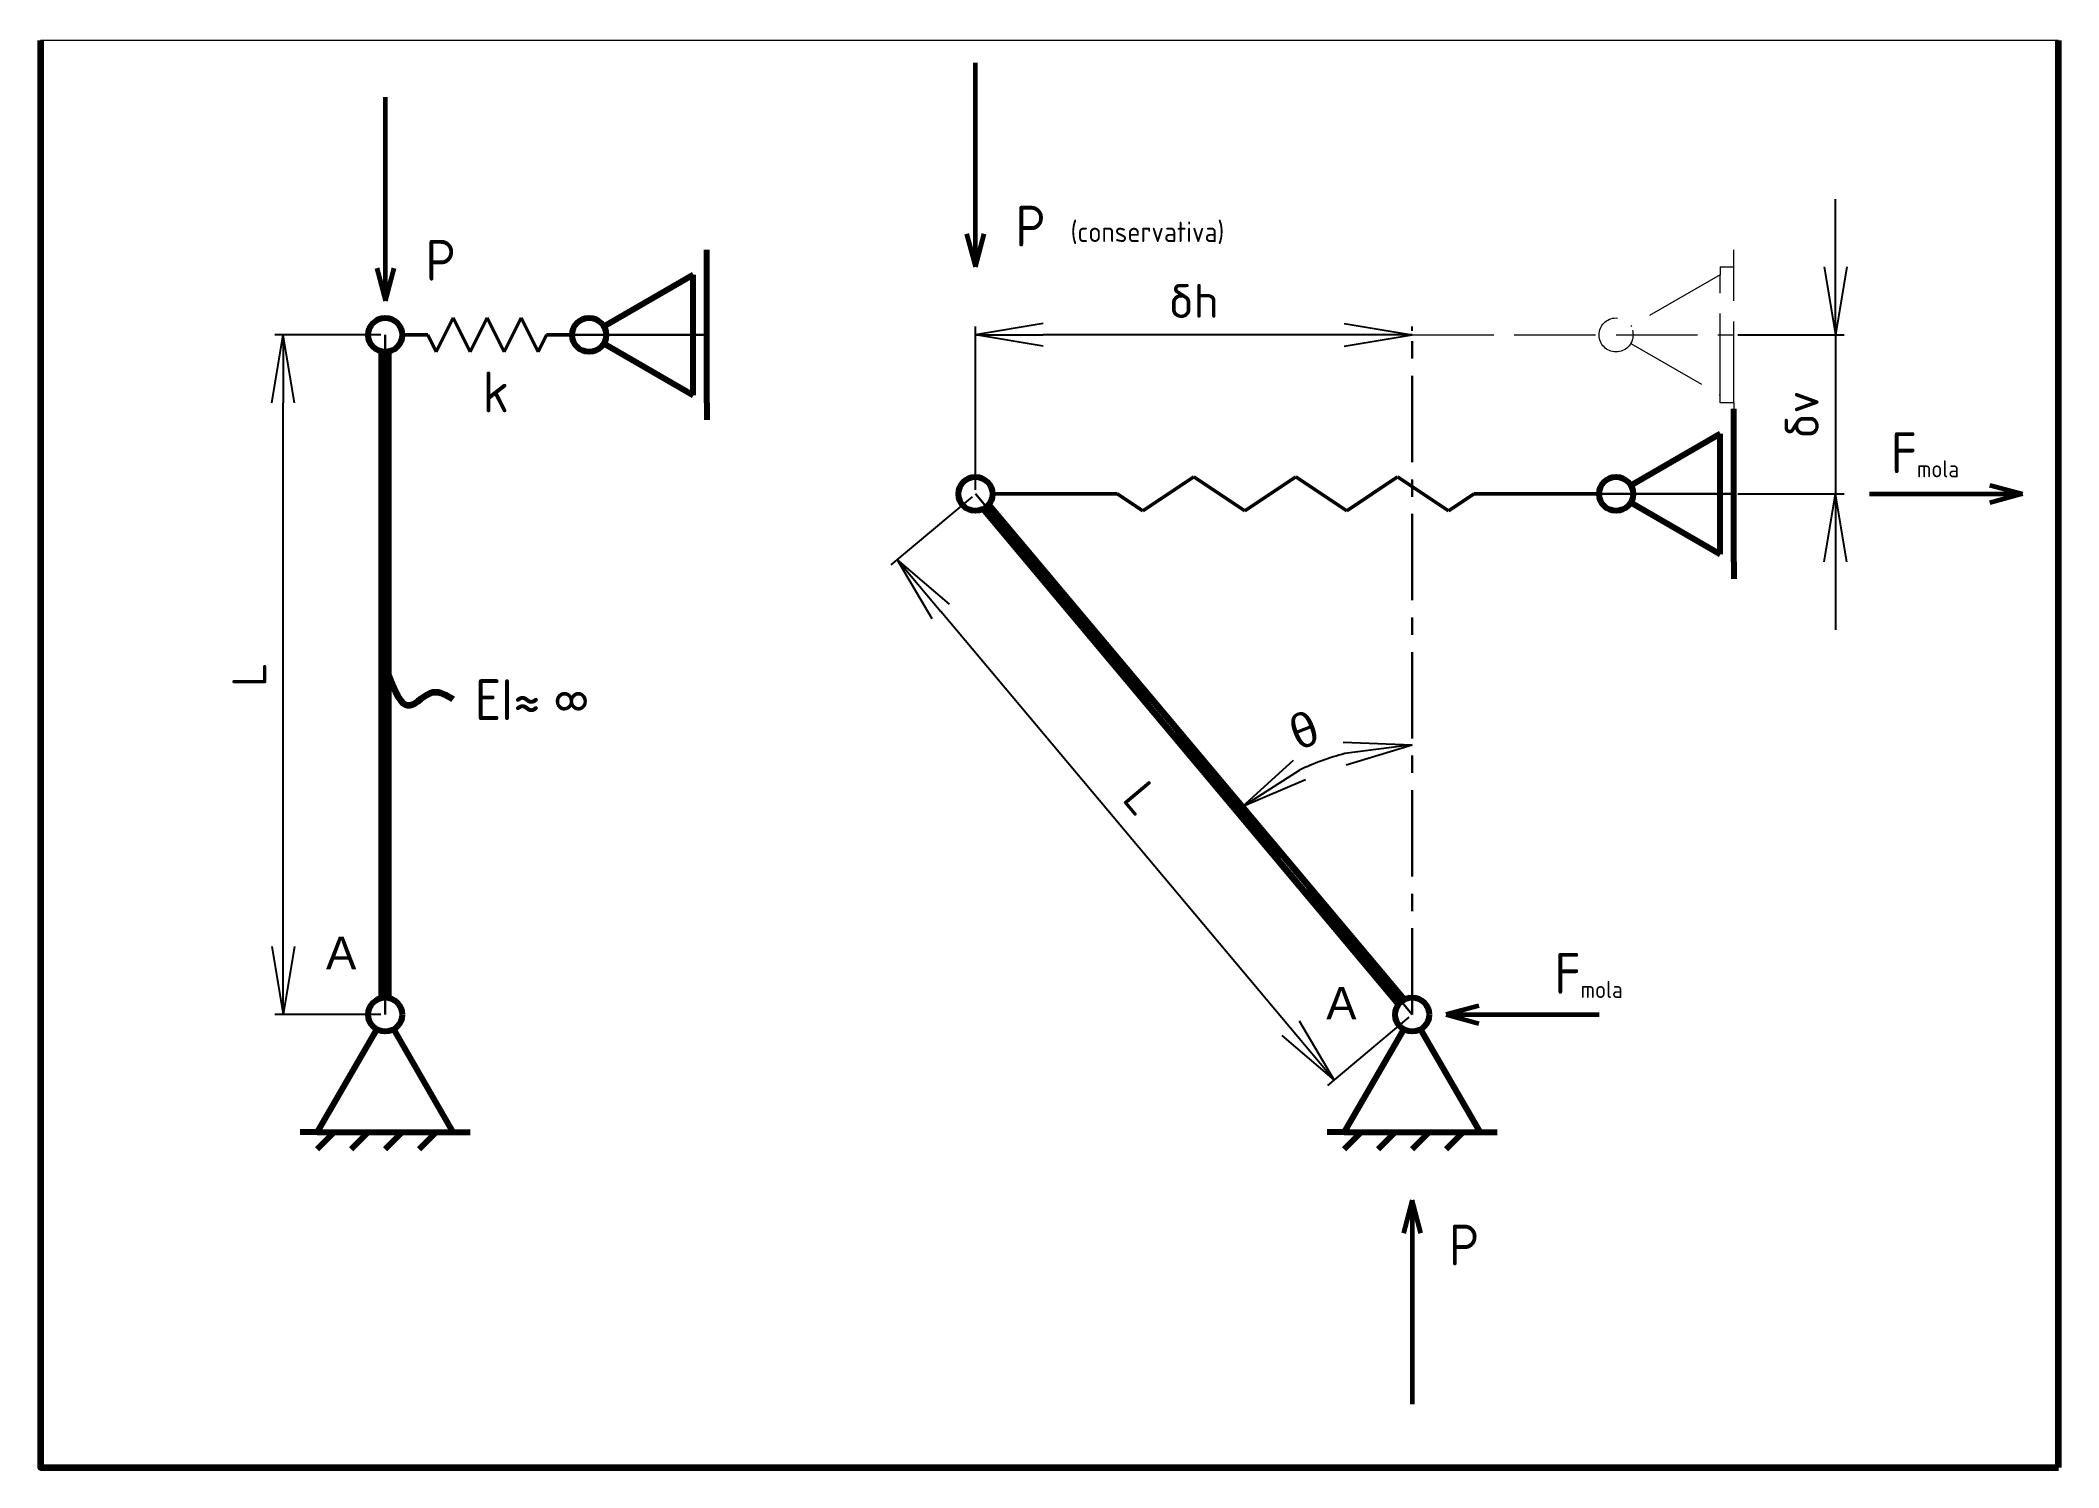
# Paper-space layout '2' of a CAD drawing. Header units: millimetres. Extents: x 0 to 297, y 0 to 210.
# The model-space entities are those that its viewports show. They can reach past a viewport. Long polylines and large blocks are cut down to what shows.
import ezdxf

# ---------------------------------------------------------------- set-up
doc = ezdxf.new("R2010")
doc.units = ezdxf.units.MM
for name, pattern in [('ACAD_ISO02W100', [15, 12, -3]), ('ACAD_ISO04W100', [30, 24, -3, 0, -3]), ('CENTERX2', [20.32, 12.7, -2.54, 2.54, -2.54])]:
    doc.linetypes.add(name, pattern=pattern)
doc.layers.get('0').update_dxf_attribs({"lineweight": 100})
for name, color, linetype, lineweight in [('apoio', 7, 'Continuous', 80), ('barra', 7, 'Continuous', 120), ('cargas', 102, 'Continuous', 60), ('centro', 230, 'ACAD_ISO04W100', 30), ('centro2', 242, 'CENTERX2', 30), ('cotas', 30, 'Continuous', 20), ('molas', 7, 'Continuous', 50), ('pontos', 182, 'Continuous', 100)]:
    doc.layers.add(name, color=color, linetype=linetype, lineweight=lineweight)
doc.styles.get("Standard").update_dxf_attribs({"font": 'arial.ttf'})
doc.styles.add('texto1', font='isocteur.ttf')
doc.styles.add('texto2', font='ISO.shx')
doc.dimstyles.new('cotas2', dxfattribs={"dimtxt": 5, "dimasz": 10, "dimexe": 1.25, "dimexo": 0.625, "dimgap": 2.5, "dimtad": 1, "dimtxsty": 'texto1', "dimblk": 'OPEN', "dimcen": 2.5, "dimclrt": 6, "dimadec": 0, "dimazin": 0, "dimtfac": 1, "dimtmove": 0, "dimatfit": 3, "dimfxl": 1, "dimarcsym": 0})

# ---------------------------------------------------------------- blocks, each defined once
blk = doc.blocks.new('_Open')
at = {"color": 0, "linetype": 'ByBlock', "lineweight": -2}
for p, q in [((-1, 0.167), (0, 0)), ((-1, -0.167), (0, 0)), ((0, 0), (-1, 0))]:
    blk.add_line(p, q, dxfattribs=at)
blk = doc.blocks.new('*D24')
at = {"layer": 'cotas', "color": 0, "lineweight": -2, "transparency": 16777216}
for p, q in [((5087.99, 559.93), (5072.37, 559.93)), ((5073.62, 469.93), (5073.62, 549.93)), ((5087.99, 459.93), (5072.37, 459.93))]:
    blk.add_line(p, q, dxfattribs=at)
at = {"layer": 'Defpoints', "color": 0, "transparency": 16777216}
for p in [(5073.62, 559.93), (5088.62, 559.93), (5088.62, 459.93)]:
    blk.add_point(p, dxfattribs=at)
at = {"layer": 'cotas', "color": 0, "lineweight": -2, "transparency": 16777216, "xscale": 10, "yscale": 10, "zscale": 10}
for p, rotation in [((5073.62, 559.93), 90), ((5073.62, 459.93), 270)]:
    blk.add_blockref('_Open', p, dxfattribs=dict(at, rotation=rotation))
at = {"layer": 'cotas', "color": 6, "transparency": 16777216, "insert": (5068.62, 509.93), "char_height": 5, "width": 2.2222, "attachment_point": 5, "rotation": 90, "style": 'texto1'}
blk.add_mtext('{\\fISOCPEUR|b0|i0|c0|p34;L}', dxfattribs=at)
blk = doc.blocks.new('*D25')
at = {"layer": 'cotas', "color": 0, "lineweight": -2, "transparency": 16777216}
for p, q in [((5174.99, 536.13), (5163.02, 526.09)), ((5221.82, 457.95), (5170.4, 519.23)), ((5239.26, 459.53), (5227.29, 449.48))]:
    blk.add_line(p, q, dxfattribs=at)
at = {"layer": 'Defpoints', "color": 0, "transparency": 16777216}
for p in [(5175.46, 536.53), (5163.97, 526.89), (5239.74, 459.93)]:
    blk.add_point(p, dxfattribs=at)
at = {"layer": 'cotas', "color": 0, "lineweight": -2, "transparency": 16777216, "xscale": 10, "yscale": 10, "zscale": 10}
for p, rotation in [((5163.97, 526.89), 130.0000000000001), ((5228.25, 450.29), 310.0000000000001)]:
    blk.add_blockref('_Open', p, dxfattribs=dict(at, rotation=rotation))
at = {"layer": 'cotas', "color": 6, "transparency": 16777216, "insert": (5199.94, 491.8), "char_height": 5, "attachment_point": 5, "rotation": 310, "style": 'texto1'}
blk.add_mtext('{\\fISOCPEUR|b0|i0|c0|p34;L}', dxfattribs=at)
blk = doc.blocks.new('*D26')
at = {"layer": 'cotas', "color": 0, "lineweight": -2, "transparency": 16777216}
blk.add_arc((5239.74, 460.71), 38.91, 104.7659, 115.2341, dxfattribs=at)
at = {"layer": 'Defpoints', "color": 0, "transparency": 16777216}
for p in [(5239.74, 559.93), (5177.42, 534.98), (5230.77, 498.57), (5238.55, 462.13), (5239.74, 459.93)]:
    blk.add_point(p, dxfattribs=at)
at = {"layer": 'cotas', "color": 0, "lineweight": -2, "transparency": 16777216, "xscale": 10, "yscale": 10, "zscale": 10}
for p, rotation in [((5239.74, 499.62), 7.382941670844883), ((5214.73, 490.51), 212.617058329155)]:
    blk.add_blockref('_Open', p, dxfattribs=dict(at, rotation=rotation))
at = {"layer": 'cotas', "color": 6, "transparency": 16777216, "insert": (5223.84, 501.73), "char_height": 5, "attachment_point": 5, "rotation": 21.1875, "style": 'texto1'}
blk.add_mtext('{\\fArial|b0|i0|c0|p34;θ}', dxfattribs=at)
blk = doc.blocks.new('*D27')
at = {"layer": 'cotas', "color": 0, "lineweight": -2, "transparency": 16777216}
for p, q in [((5175.46, 537.16), (5175.46, 561.18)), ((5229.74, 559.93), (5185.46, 559.93)), ((5239.74, 560.55), (5239.74, 561.18))]:
    blk.add_line(p, q, dxfattribs=at)
at = {"layer": 'Defpoints', "color": 0, "transparency": 16777216}
for p in [(5175.46, 559.93), (5239.74, 559.93), (5175.46, 536.53)]:
    blk.add_point(p, dxfattribs=at)
at = {"layer": 'cotas', "color": 0, "lineweight": -2, "transparency": 16777216, "xscale": 10, "yscale": 10, "zscale": 10, "rotation": 180}
blk.add_blockref('_Open', (5175.46, 559.93), dxfattribs=at)
at = {"layer": 'cotas', "color": 0, "lineweight": -2, "transparency": 16777216, "xscale": 10, "yscale": 10, "zscale": 10}
blk.add_blockref('_Open', (5239.74, 559.93), dxfattribs=at)
at = {"layer": 'cotas', "color": 6, "transparency": 16777216, "insert": (5207.6, 564.93), "char_height": 5, "attachment_point": 5, "style": 'texto1'}
blk.add_mtext('{\\fISOCPEUR|b0|i0|c0|p34;δh}', dxfattribs=at)
blk = doc.blocks.new('*D28')
at = {"layer": 'cotas', "color": 0, "lineweight": -2, "transparency": 16777216}
for p, q in [((5302.06, 569.93), (5302.06, 579.93)), ((5287.69, 559.93), (5303.31, 559.93)), ((5302.06, 559.93), (5302.06, 536.53)), ((5287.69, 536.53), (5303.31, 536.53)), ((5302.06, 526.53), (5302.06, 516.53))]:
    blk.add_line(p, q, dxfattribs=at)
at = {"layer": 'Defpoints', "color": 0, "transparency": 16777216}
for p in [(5287.06, 559.93), (5287.06, 536.53), (5302.06, 536.53)]:
    blk.add_point(p, dxfattribs=at)
at = {"layer": 'cotas', "color": 0, "lineweight": -2, "transparency": 16777216, "xscale": 10, "yscale": 10, "zscale": 10}
for p, rotation in [((5302.06, 559.93), 270), ((5302.06, 536.53), 90)]:
    blk.add_blockref('_Open', p, dxfattribs=dict(at, rotation=rotation))
at = {"layer": 'cotas', "color": 6, "transparency": 16777216, "insert": (5297.06, 548.23), "char_height": 5, "attachment_point": 5, "rotation": 90, "style": 'texto1'}
blk.add_mtext('{\\fISOCPEUR|b0|i0|c0|p34;δv}', dxfattribs=at)

msp = doc.modelspace()

# ---------------------------------------------------------------- linework, layer by layer
msp.add_lwpolyline([(5334.874, 393.272), (5334.874, 603.272), (5037.874, 603.272), (5037.874, 393.272)], close=True)
msp.add_spline([(5089.118, 509.93), (5092.274, 505.435), (5095.677, 507.347), (5098.583, 506.356)], degree=3)
at = {"layer": 'apoio'}
for p, q in [((5135.939, 569.93), (5135.939, 572.43)), ((5133.939, 568.775), (5120.783, 561.18)), ((5133.939, 551.085), (5133.939, 568.775)), ((5135.939, 549.93), (5135.939, 569.93)), ((5120.783, 558.68), (5133.939, 551.085)), ((5135.939, 549.93), (5135.939, 547.43)), ((5287.063, 546.534), (5287.063, 549.034)), ((5287.063, 526.534), (5287.063, 546.534)), ((5285.063, 545.38), (5271.908, 537.784)), ((5285.063, 527.689), (5285.063, 545.38)), ((5271.908, 535.284), (5285.063, 527.689)), ((5287.063, 526.534), (5287.063, 524.034)), ((5087.368, 457.765), (5078.618, 442.609)), ((5098.618, 442.609), (5089.868, 457.765)), ((5238.493, 457.765), (5229.743, 442.609)), ((5249.743, 442.609), (5240.993, 457.765)), ((5078.618, 442.609), (5076.118, 442.609)), ((5078.618, 442.609), (5098.618, 442.609)), ((5081.118, 442.609), (5078.618, 440.109)), ((5086.118, 442.609), (5083.618, 440.109)), ((5091.118, 442.609), (5088.618, 440.109)), ((5096.118, 442.609), (5093.618, 440.109)), ((5098.618, 442.609), (5101.118, 442.609)), ((5229.743, 442.609), (5227.243, 442.609)), ((5229.743, 442.609), (5249.743, 442.609)), ((5232.243, 442.609), (5229.743, 440.109)), ((5237.243, 442.609), (5234.743, 440.109)), ((5242.243, 442.609), (5239.743, 440.109)), ((5247.243, 442.609), (5244.743, 440.109)), ((5249.743, 442.609), (5252.243, 442.609))]:
    msp.add_line(p, q, dxfattribs=at)
for centre in [(5088.618, 559.93), (5118.618, 559.93), (5175.464, 536.534), (5269.743, 536.534), (5088.618, 459.93), (5239.743, 459.93)]:
    msp.add_circle(centre, 2.5, dxfattribs=at)
at = {"layer": 'barra'}
for p, q in [((5088.118, 462.379), (5088.118, 557.48)), ((5089.118, 462.379), (5089.118, 557.48)), ((5238.551, 462.128), (5177.422, 534.979)), ((5237.785, 461.485), (5176.656, 534.337))]:
    msp.add_line(p, q, dxfattribs=at)
at = {"layer": 'cargas'}
for p, q in [((5175.464, 569.957), (5175.464, 599.957)), ((5088.668, 564.929), (5088.668, 594.929)), ((5174.17, 574.786), (5175.464, 569.957)), ((5175.464, 569.957), (5176.758, 574.786)), ((5087.374, 569.759), (5088.668, 564.929)), ((5088.668, 564.929), (5089.962, 569.759)), ((5324.734, 537.828), (5329.563, 536.534)), ((5307.063, 536.534), (5329.563, 536.534)), ((5329.563, 536.534), (5324.734, 535.24)), ((5249.573, 461.224), (5244.743, 459.93)), ((5244.743, 459.93), (5267.243, 459.93)), ((5244.743, 459.93), (5249.573, 458.636)), ((5239.743, 432.609), (5238.449, 427.78)), ((5239.743, 432.609), (5239.743, 402.609)), ((5241.037, 427.78), (5239.743, 432.609))]:
    msp.add_line(p, q, dxfattribs=at)
at = {"layer": 'centro'}
for p, q in [((5088.618, 459.93), (5088.618, 559.93)), ((5116.118, 559.93), (5135.939, 559.93)), ((5239.743, 459.93), (5175.464, 536.534)), ((5267.243, 536.534), (5287.063, 536.534))]:
    msp.add_line(p, q, dxfattribs=at)
at = {"layer": 'centro2'}
msp.add_line((5239.743, 459.93), (5239.743, 559.93), dxfattribs=at)
at = {"layer": 'cotas', "linetype": 'ACAD_ISO02W100'}
for p, q in [((5287.063, 569.93), (5287.063, 572.43)), ((5285.063, 568.775), (5271.908, 561.18)), ((5285.063, 569.93), (5287.063, 569.93)), ((5285.063, 569.93), (5285.063, 568.775)), ((5285.063, 551.085), (5285.063, 568.775)), ((5287.063, 549.93), (5287.063, 569.93)), ((5239.743, 559.93), (5287.063, 559.93)), ((5271.908, 558.68), (5285.063, 551.085)), ((5285.063, 549.93), (5285.063, 551.085)), ((5287.063, 549.93), (5285.063, 549.93)), ((5287.063, 549.93), (5287.063, 547.43))]:
    msp.add_line(p, q, dxfattribs=at)
msp.add_circle((5269.743, 559.93), 2.5, dxfattribs=at)
at = {"layer": 'molas'}
for p, q in [((5096.118, 557.43), (5098.618, 562.43)), ((5101.118, 557.43), (5098.618, 562.43)), ((5101.118, 557.43), (5103.618, 562.43)), ((5106.118, 557.43), (5103.618, 562.43)), ((5106.118, 557.43), (5108.618, 562.43)), ((5111.118, 557.43), (5108.618, 562.43)), ((5091.118, 559.93), (5094.868, 559.93)), ((5096.118, 557.43), (5094.868, 559.93)), ((5111.118, 557.43), (5112.368, 559.93)), ((5112.368, 559.93), (5116.118, 559.93)), ((5207.604, 539.034), (5200.104, 534.034)), ((5215.104, 534.034), (5207.604, 539.034)), ((5222.604, 539.034), (5215.104, 534.034)), ((5230.104, 534.034), (5222.604, 539.034)), ((5237.604, 539.034), (5230.104, 534.034)), ((5245.104, 534.034), (5237.604, 539.034)), ((5177.964, 536.534), (5196.354, 536.534)), ((5200.104, 534.034), (5196.354, 536.534)), ((5248.854, 536.534), (5245.104, 534.034)), ((5248.854, 536.534), (5267.243, 536.534))]:
    msp.add_line(p, q, dxfattribs=at)

# ---------------------------------------------------------------- texts
at = {"layer": 'cargas', "attachment_point": 1, "style": 'texto2'}
for s, width, gutter_width, insert, char_height in [('P', 7.27368, 3.75, (5181.352, 578.936), 6), ('(conservativa)', 3.63684, 1.875, (5189.481, 576.599), 3), ('P', 7.27368, 3.75, (5094.556, 573.909), 6), ('F', 7.27368, 3.75, (5310.186, 545.596), 6), ('mola', 10.70865, 12.5, (5314.033, 541.478), 2.5), ('F', 7.27368, 3.75, (5260.688, 468.992), 6), ('mola', 10.70865, 12.5, (5264.534, 464.873), 2.5), ('P', 7.27368, 3.75, (5245.16, 429.022), 6)]:
    msp.add_mtext_dynamic_manual_height_columns(s, width=width, gutter_width=gutter_width, heights=[0], dxfattribs=dict(at, insert=insert, char_height=char_height))
at = {"layer": 'molas', "char_height": 6, "attachment_point": 1, "style": 'texto2'}
for s, width, insert in [('k', 7.27368, (5102.959, 554.547)), ('EI{\\fISOCPEUR|b0|i0|c0|p34;≈\\fMalgun Gothic|b0|i0|c0|p34;\\H0.91667x; \\fMalgun Gothic|b0|i0|c129|p34;∞}', 19.34894, (5101.812, 509.266))]:
    msp.add_mtext_dynamic_manual_height_columns(s, width=width, gutter_width=3.75, heights=[0], dxfattribs=dict(at, insert=insert))
at = {"layer": 'pontos', "char_height": 4.8, "attachment_point": 1}
for insert in [(5079.899, 471.398), (5227.087, 464.008)]:
    msp.add_mtext_dynamic_manual_height_columns('A', width=5.81895, gutter_width=3, heights=[0], dxfattribs=dict(at, insert=insert))

# ---------------------------------------------------------------- dimensions: what is measured, and where the dimension line sits
at = {"layer": 'cotas'}
for base, p1, p2, text, picture, middle in [((5302.063, 536.534), (5287.063, 559.93), (5287.063, 536.534), '{\\fISOCPEUR|b0|i0|c0|p34;δv}', '*D28', (5297.063, 548.232)), ((5073.618, 559.93), (5088.618, 459.93), (5088.618, 559.93), '{\\fISOCPEUR|b0|i0|c0|p34;L}', '*D24', (5068.618, 509.93))]:
    dim = msp.add_linear_dim(base=base, p1=p1, p2=p2, angle=90, text=text, dimstyle='cotas2', dxfattribs=at)
    dim.commit()
    dim.dimension.update_dxf_attribs({"geometry": picture, "text_midpoint": middle})
dim = msp.add_linear_dim(base=(5175.464, 559.93), p1=(5239.743, 559.93), p2=(5175.464, 536.534), text='{\\fISOCPEUR|b0|i0|c0|p34;δh}', dimstyle='cotas2', dxfattribs=at)
dim.commit()
dim.dimension.update_dxf_attribs({"geometry": '*D27', "text_midpoint": (5207.604, 564.93)})
dim = msp.add_angular_dim_2l(base=(5230.77, 498.569), line1=((5238.551, 462.128), (5177.422, 534.979)), line2=((5239.743, 459.93), (5239.743, 559.93)), text='{\\fArial|b0|i0|c0|p34;θ}', dimstyle='cotas2', dxfattribs=at)
dim.commit()
dim.dimension.update_dxf_attribs({"geometry": '*D26', "text_midpoint": (5225.68, 496.988), "dimtype": 162})
dim = msp.add_aligned_dim(p1=(5239.743, 459.93), p2=(5175.464, 536.534), distance=15, text='{\\fISOCPEUR|b0|i0|c0|p34;L}', dimstyle='cotas2', dxfattribs=at)
dim.commit()
dim.dimension.update_dxf_attribs({"geometry": '*D25', "text_midpoint": (5199.943, 491.804)})

psp = doc.layouts.new('2')

# ---------------------------------------------------------------- viewports
at = {"layer": '0'}
psp.add_viewport(center=(148.5, 105), size=(297, 210), view_center_point=(5186.374, 498.272), view_height=210, dxfattribs=at)

doc.saveas('drawing.dxf')
